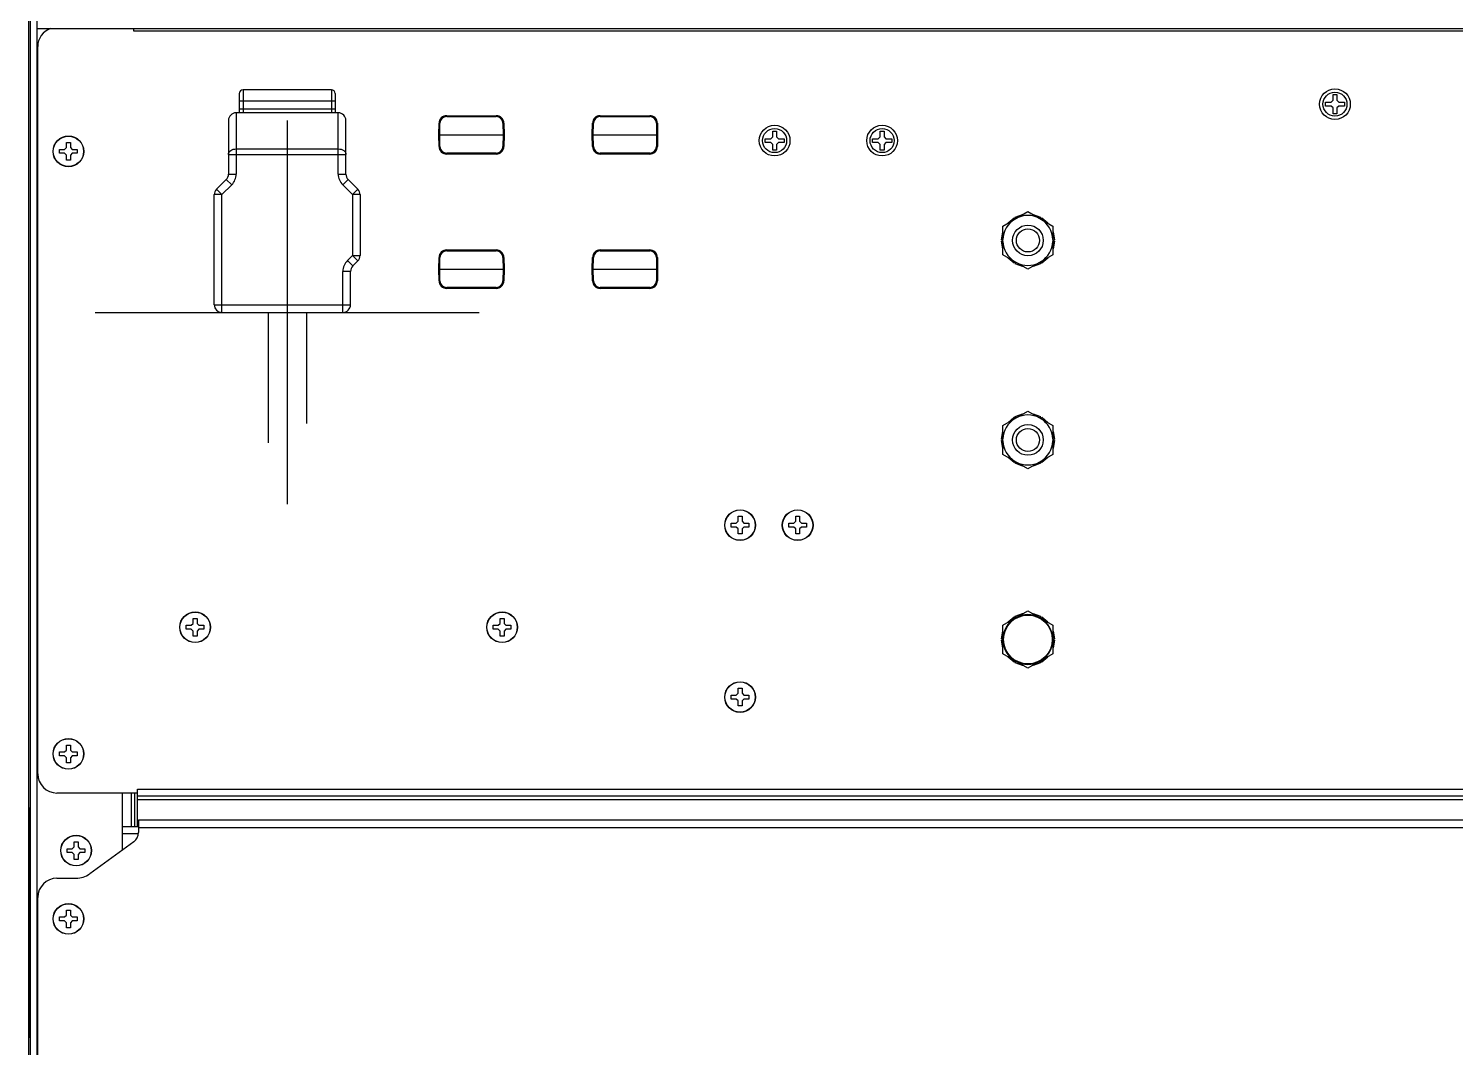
# Model space of a CAD drawing. Header units: millimetres. Extents: x -1686 to 4120, y -1850 to 2563.
# Drawn here: x 3221.1 to 3592.9, y 33.1 to 298.6 of the extents above; entities that cross this region are included whole.
import ezdxf

# ---------------------------------------------------------------- set-up
doc = ezdxf.new("R2010")
doc.units = ezdxf.units.MM
doc.header["$LTSCALE"] = 65.395
doc.layers.get('0').update_dxf_attribs({"linetype": 'CONTINUOUS'})
doc.layers.add('ASSI', color=7, linetype='CONTINUOUS')
doc.layers.add('GEOM', color=7, linetype='CONTINUOUS')

msp = doc.modelspace()

# ---------------------------------------------------------------- linework, layer by layer
at = {"linetype": 'Continuous'}
for p, q in [((3223.28, 672.93), (3223.28, -126.57)), ((3221.48, 663.67), (3221.48, -126.57)), ((3221.08, 660.64), (3221.08, -33.87)), ((3558.98, 278.43), (3558.98, 279.43)), ((3558.98, 279.43), (3560.48, 279.43)), ((3560.48, 279.43), (3560.98, 279.93)), ((3560.98, 279.93), (3560.98, 281.43)), ((3560.98, 281.43), (3561.98, 281.43)), ((3561.98, 281.43), (3561.98, 279.93)), ((3561.98, 279.93), (3562.48, 279.43)), ((3562.48, 279.43), (3563.98, 279.43)), ((3563.98, 279.43), (3563.98, 278.43)), ((3330.03, 275.93), (3330.03, 275.69)), ((3330.03, 275.93), (3342.93, 275.93)), ((3330.03, 275.69), (3342.93, 275.69)), ((3342.93, 275.93), (3342.93, 275.69)), ((3370.03, 275.93), (3370.03, 275.69)), ((3370.03, 275.93), (3382.93, 275.93)), ((3370.03, 275.69), (3382.93, 275.69)), ((3382.93, 275.93), (3382.93, 275.69)), ((3560.48, 278.43), (3558.98, 278.43)), ((3560.98, 277.93), (3560.48, 278.43)), ((3560.98, 276.43), (3560.98, 277.93)), ((3561.98, 276.43), (3560.98, 276.43)), ((3562.48, 278.43), (3561.98, 277.93)), ((3561.98, 277.93), (3561.98, 276.43)), ((3563.98, 278.43), (3562.48, 278.43)), ((3327.98, 270.93), (3328.03, 273.97)), ((3328.23, 270.93), (3328.28, 273.97)), ((3344.68, 273.97), (3344.73, 270.93)), ((3344.93, 273.97), (3344.98, 270.93)), ((3367.98, 270.93), (3368.03, 273.97)), ((3368.23, 270.93), (3368.28, 273.97)), ((3384.68, 273.97), (3384.73, 270.93)), ((3384.93, 273.97), (3384.98, 270.93)), ((3414.98, 270.43), (3414.98, 271.93)), ((3414.98, 271.93), (3415.98, 271.93)), ((3415.98, 271.93), (3415.98, 270.43)), ((3442.98, 270.43), (3442.98, 271.93)), ((3442.98, 271.93), (3443.98, 271.93)), ((3443.98, 271.93), (3443.98, 270.43)), ((3230.98, 267.63), (3230.98, 268.93)), ((3230.98, 268.93), (3231.98, 268.93)), ((3231.98, 268.93), (3231.98, 267.63)), ((3328.03, 267.9), (3327.98, 270.93)), ((3328.23, 270.93), (3327.98, 270.93)), ((3328.28, 267.9), (3328.23, 270.93)), ((3328.23, 270.93), (3344.73, 270.93)), ((3344.73, 270.93), (3344.68, 267.9)), ((3344.73, 270.93), (3344.98, 270.93)), ((3344.98, 270.93), (3344.93, 267.9)), ((3368.03, 267.9), (3367.98, 270.93)), ((3368.23, 270.93), (3367.98, 270.93)), ((3368.28, 267.9), (3368.23, 270.93)), ((3368.23, 270.93), (3384.73, 270.93)), ((3384.73, 270.93), (3384.68, 267.9)), ((3384.73, 270.93), (3384.98, 270.93)), ((3384.98, 270.93), (3384.93, 267.9)), ((3412.98, 268.93), (3412.98, 269.93)), ((3412.98, 269.93), (3414.48, 269.93)), ((3414.48, 268.93), (3412.98, 268.93)), ((3414.48, 269.93), (3414.98, 270.43)), ((3414.98, 268.43), (3414.48, 268.93)), ((3414.98, 266.93), (3414.98, 268.43)), ((3415.98, 270.43), (3416.48, 269.93)), ((3416.48, 268.93), (3415.98, 268.43)), ((3415.98, 268.43), (3415.98, 266.93)), ((3416.48, 269.93), (3417.98, 269.93)), ((3417.98, 268.93), (3416.48, 268.93)), ((3417.98, 269.93), (3417.98, 268.93)), ((3440.98, 268.93), (3440.98, 269.93)), ((3440.98, 269.93), (3442.48, 269.93)), ((3442.48, 268.93), (3440.98, 268.93)), ((3442.48, 269.93), (3442.98, 270.43)), ((3442.98, 268.43), (3442.48, 268.93)), ((3442.98, 266.93), (3442.98, 268.43)), ((3443.98, 270.43), (3444.48, 269.93)), ((3444.48, 268.93), (3443.98, 268.43)), ((3443.98, 268.43), (3443.98, 266.93)), ((3444.48, 269.93), (3445.98, 269.93)), ((3445.98, 268.93), (3444.48, 268.93)), ((3445.98, 269.93), (3445.98, 268.93)), ((3229.18, 266.13), (3229.18, 267.13)), ((3229.18, 267.13), (3230.48, 267.13)), ((3230.48, 266.13), (3229.18, 266.13)), ((3230.48, 267.13), (3230.98, 267.63)), ((3230.98, 265.63), (3230.48, 266.13)), ((3230.98, 264.33), (3230.98, 265.63)), ((3231.98, 264.33), (3230.98, 264.33)), ((3231.98, 267.63), (3232.48, 267.13)), ((3232.48, 266.13), (3231.98, 265.63)), ((3231.98, 265.63), (3231.98, 264.33)), ((3232.48, 267.13), (3233.78, 267.13)), ((3233.78, 266.13), (3232.48, 266.13)), ((3233.78, 267.13), (3233.78, 266.13)), ((3330.03, 265.93), (3330.03, 266.18)), ((3342.93, 266.18), (3330.03, 266.18)), ((3342.93, 265.93), (3330.03, 265.93)), ((3342.93, 265.93), (3342.93, 266.18)), ((3370.03, 265.93), (3370.03, 266.18)), ((3382.93, 266.18), (3370.03, 266.18)), ((3382.93, 265.93), (3370.03, 265.93)), ((3382.93, 265.93), (3382.93, 266.18)), ((3415.98, 266.93), (3414.98, 266.93)), ((3443.98, 266.93), (3442.98, 266.93)), ((3474.98, 247.18), (3481.48, 250.94)), ((3476.29, 248.02), (3477.86, 249.34)), ((3478.17, 249.52), (3480.1, 250.22)), ((3478.36, 249.14), (3478.36, 249.14)), ((3481.48, 250.94), (3487.98, 247.18)), ((3482.86, 250.22), (3484.79, 249.52)), ((3484.6, 249.14), (3484.6, 249.14)), ((3485.1, 249.34), (3486.67, 248.02)), ((3474.56, 243.61), (3474.91, 245.63)), ((3474.98, 239.68), (3474.98, 247.18)), ((3478.09, 248.99), (3478.08, 249.01)), ((3478.1, 248.98), (3478.09, 248.99)), ((3484.86, 248.98), (3484.87, 248.99)), ((3484.87, 248.99), (3484.88, 249.01)), ((3487.98, 247.18), (3487.98, 239.68)), ((3488.05, 245.63), (3488.4, 243.61)), ((3474.91, 241.23), (3474.56, 243.25)), ((3488.4, 243.25), (3488.05, 241.23)), ((3327.98, 235.93), (3328.03, 238.97)), ((3328.23, 235.93), (3328.28, 238.97)), ((3330.03, 240.93), (3330.03, 240.69)), ((3330.03, 240.93), (3342.93, 240.93)), ((3330.03, 240.69), (3342.93, 240.69)), ((3342.93, 240.93), (3342.93, 240.69)), ((3344.68, 238.97), (3344.73, 235.93)), ((3344.93, 238.97), (3344.98, 235.93)), ((3367.98, 235.93), (3368.03, 238.97)), ((3368.23, 235.93), (3368.28, 238.97)), ((3370.03, 240.93), (3370.03, 240.69)), ((3370.03, 240.93), (3382.93, 240.93)), ((3370.03, 240.69), (3382.93, 240.69)), ((3382.93, 240.93), (3382.93, 240.69)), ((3384.68, 238.97), (3384.73, 235.93)), ((3384.93, 238.97), (3384.98, 235.93)), ((3481.48, 235.93), (3474.98, 239.68)), ((3477.86, 237.52), (3476.29, 238.84)), ((3487.98, 239.68), (3481.48, 235.93)), ((3486.67, 238.84), (3485.1, 237.52)), ((3328.03, 232.9), (3327.98, 235.93)), ((3328.23, 235.93), (3327.98, 235.93)), ((3328.28, 232.9), (3328.23, 235.93)), ((3328.23, 235.93), (3344.73, 235.93)), ((3344.73, 235.93), (3344.68, 232.9)), ((3344.73, 235.93), (3344.98, 235.93)), ((3344.98, 235.93), (3344.93, 232.9)), ((3368.03, 232.9), (3367.98, 235.93)), ((3368.23, 235.93), (3367.98, 235.93)), ((3368.28, 232.9), (3368.23, 235.93)), ((3368.23, 235.93), (3384.73, 235.93)), ((3384.73, 235.93), (3384.68, 232.9)), ((3384.73, 235.93), (3384.98, 235.93)), ((3384.98, 235.93), (3384.93, 232.9)), ((3478.09, 237.87), (3478.08, 237.85)), ((3478.1, 237.88), (3478.09, 237.87)), ((3480.1, 236.64), (3478.17, 237.34)), ((3478.36, 237.73), (3478.36, 237.72)), ((3484.79, 237.34), (3482.86, 236.64)), ((3484.6, 237.73), (3484.6, 237.72)), ((3484.86, 237.88), (3484.87, 237.87)), ((3484.87, 237.87), (3484.88, 237.85)), ((3330.03, 230.93), (3330.03, 231.18)), ((3342.93, 231.18), (3330.03, 231.18)), ((3342.93, 230.93), (3330.03, 230.93)), ((3342.93, 230.93), (3342.93, 231.18)), ((3370.03, 230.93), (3370.03, 231.18)), ((3382.93, 231.18), (3370.03, 231.18)), ((3382.93, 230.93), (3370.03, 230.93)), ((3382.93, 230.93), (3382.93, 231.18)), ((3283.48, 224.68), (3283.48, 190.68)), ((3293.48, 224.68), (3293.48, 195.68)), ((3474.98, 195.18), (3481.48, 198.94)), ((3476.29, 196.02), (3477.86, 197.34)), ((3478.17, 197.52), (3480.1, 198.22)), ((3478.36, 197.14), (3478.36, 197.14)), ((3481.48, 198.94), (3487.98, 195.18)), ((3482.86, 198.22), (3484.79, 197.52)), ((3484.6, 197.14), (3484.6, 197.14)), ((3485.1, 197.34), (3486.67, 196.02)), ((3474.56, 191.61), (3474.91, 193.63)), ((3474.98, 187.68), (3474.98, 195.18)), ((3478.09, 196.99), (3478.08, 197.01)), ((3478.1, 196.98), (3478.09, 196.99)), ((3484.86, 196.98), (3484.87, 196.99)), ((3484.87, 196.99), (3484.88, 197.01)), ((3487.98, 195.18), (3487.98, 187.68)), ((3488.05, 193.63), (3488.4, 191.61)), ((3474.91, 189.23), (3474.56, 191.25)), ((3488.4, 191.25), (3488.05, 189.23)), ((3481.48, 183.93), (3474.98, 187.68)), ((3477.86, 185.52), (3476.29, 186.84)), ((3487.98, 187.68), (3481.48, 183.93)), ((3486.67, 186.84), (3485.1, 185.52)), ((3478.09, 185.87), (3478.08, 185.85)), ((3478.1, 185.88), (3478.09, 185.87)), ((3480.1, 184.64), (3478.17, 185.34)), ((3478.36, 185.73), (3478.36, 185.72)), ((3484.79, 185.34), (3482.86, 184.64)), ((3484.6, 185.73), (3484.6, 185.72)), ((3484.86, 185.88), (3484.87, 185.87)), ((3484.87, 185.87), (3484.88, 185.85)), ((3405.98, 170.23), (3405.98, 171.53)), ((3405.98, 171.53), (3406.98, 171.53)), ((3406.98, 171.53), (3406.98, 170.23)), ((3420.98, 170.23), (3420.98, 171.53)), ((3420.98, 171.53), (3421.98, 171.53)), ((3421.98, 171.53), (3421.98, 170.23)), ((3404.18, 168.73), (3404.18, 169.73)), ((3404.18, 169.73), (3405.48, 169.73)), ((3405.48, 168.73), (3404.18, 168.73)), ((3405.48, 169.73), (3405.98, 170.23)), ((3405.98, 168.23), (3405.48, 168.73)), ((3405.98, 166.93), (3405.98, 168.23)), ((3406.98, 170.23), (3407.48, 169.73)), ((3407.48, 168.73), (3406.98, 168.23)), ((3406.98, 168.23), (3406.98, 166.93)), ((3407.48, 169.73), (3408.78, 169.73)), ((3408.78, 168.73), (3407.48, 168.73)), ((3408.78, 169.73), (3408.78, 168.73)), ((3419.18, 168.73), (3419.18, 169.73)), ((3419.18, 169.73), (3420.48, 169.73)), ((3420.48, 168.73), (3419.18, 168.73)), ((3420.48, 169.73), (3420.98, 170.23)), ((3420.98, 168.23), (3420.48, 168.73)), ((3420.98, 166.93), (3420.98, 168.23)), ((3421.98, 170.23), (3422.48, 169.73)), ((3422.48, 168.73), (3421.98, 168.23)), ((3421.98, 168.23), (3421.98, 166.93)), ((3422.48, 169.73), (3423.78, 169.73)), ((3423.78, 168.73), (3422.48, 168.73)), ((3423.78, 169.73), (3423.78, 168.73)), ((3406.98, 166.93), (3405.98, 166.93)), ((3421.98, 166.93), (3420.98, 166.93)), ((3474.98, 143.18), (3481.48, 146.94)), ((3476.29, 144.02), (3477.86, 145.34)), ((3478.09, 144.99), (3478.08, 145.01)), ((3478.17, 145.52), (3480.1, 146.22)), ((3478.36, 145.14), (3478.36, 145.14)), ((3481.48, 146.94), (3487.98, 143.18)), ((3482.86, 146.22), (3484.79, 145.52)), ((3484.6, 145.14), (3484.6, 145.14)), ((3484.87, 144.99), (3484.88, 145.01)), ((3485.1, 145.34), (3486.67, 144.02)), ((3262.18, 142.13), (3262.18, 143.13)), ((3262.18, 143.13), (3263.48, 143.13)), ((3263.48, 142.13), (3262.18, 142.13)), ((3263.48, 143.13), (3263.98, 143.63)), ((3263.98, 141.63), (3263.48, 142.13)), ((3263.98, 143.63), (3263.98, 144.93)), ((3263.98, 144.93), (3264.98, 144.93)), ((3263.98, 140.33), (3263.98, 141.63)), ((3264.98, 144.93), (3264.98, 143.63)), ((3264.98, 143.63), (3265.48, 143.13)), ((3265.48, 142.13), (3264.98, 141.63)), ((3264.98, 141.63), (3264.98, 140.33)), ((3265.48, 143.13), (3266.78, 143.13)), ((3266.78, 142.13), (3265.48, 142.13)), ((3266.78, 143.13), (3266.78, 142.13)), ((3342.18, 142.13), (3342.18, 143.13)), ((3342.18, 143.13), (3343.48, 143.13)), ((3343.48, 142.13), (3342.18, 142.13)), ((3343.48, 143.13), (3343.98, 143.63)), ((3343.98, 141.63), (3343.48, 142.13)), ((3343.98, 143.63), (3343.98, 144.93)), ((3343.98, 144.93), (3344.98, 144.93)), ((3343.98, 140.33), (3343.98, 141.63)), ((3344.98, 144.93), (3344.98, 143.63)), ((3344.98, 143.63), (3345.48, 143.13)), ((3345.48, 142.13), (3344.98, 141.63)), ((3344.98, 141.63), (3344.98, 140.33)), ((3345.48, 143.13), (3346.78, 143.13)), ((3346.78, 142.13), (3345.48, 142.13)), ((3346.78, 143.13), (3346.78, 142.13)), ((3474.56, 139.61), (3474.91, 141.63)), ((3474.98, 135.68), (3474.98, 143.18)), ((3478.1, 144.98), (3478.09, 144.99)), ((3484.86, 144.98), (3484.87, 144.99)), ((3487.98, 143.18), (3487.98, 135.68)), ((3488.05, 141.63), (3488.4, 139.61)), ((3264.98, 140.33), (3263.98, 140.33)), ((3344.98, 140.33), (3343.98, 140.33)), ((3474.91, 137.23), (3474.56, 139.25)), ((3488.4, 139.25), (3488.05, 137.23)), ((3481.48, 131.93), (3474.98, 135.68)), ((3477.86, 133.52), (3476.29, 134.84)), ((3478.09, 133.87), (3478.08, 133.85)), ((3478.1, 133.88), (3478.09, 133.87)), ((3487.98, 135.68), (3481.48, 131.93)), ((3484.86, 133.88), (3484.87, 133.87)), ((3484.87, 133.87), (3484.88, 133.85)), ((3486.67, 134.84), (3485.1, 133.52)), ((3480.1, 132.64), (3478.17, 133.34)), ((3478.36, 133.73), (3478.36, 133.72)), ((3484.79, 133.34), (3482.86, 132.64)), ((3484.6, 133.73), (3484.6, 133.72)), ((3405.98, 125.43), (3405.98, 126.73)), ((3405.98, 126.73), (3406.98, 126.73)), ((3406.98, 126.73), (3406.98, 125.43)), ((3404.18, 123.93), (3404.18, 124.93)), ((3404.18, 124.93), (3405.48, 124.93)), ((3405.48, 123.93), (3404.18, 123.93)), ((3405.48, 124.93), (3405.98, 125.43)), ((3405.98, 123.43), (3405.48, 123.93)), ((3405.98, 122.13), (3405.98, 123.43)), ((3406.98, 125.43), (3407.48, 124.93)), ((3407.48, 123.93), (3406.98, 123.43)), ((3406.98, 123.43), (3406.98, 122.13)), ((3407.48, 124.93), (3408.78, 124.93)), ((3408.78, 123.93), (3407.48, 123.93)), ((3408.78, 124.93), (3408.78, 123.93)), ((3406.98, 122.13), (3405.98, 122.13)), ((3230.98, 110.63), (3230.98, 111.93)), ((3230.98, 111.93), (3231.98, 111.93)), ((3231.98, 111.93), (3231.98, 110.63)), ((3229.18, 109.13), (3229.18, 110.13)), ((3229.18, 110.13), (3230.48, 110.13)), ((3230.48, 109.13), (3229.18, 109.13)), ((3230.48, 110.13), (3230.98, 110.63)), ((3230.98, 108.63), (3230.48, 109.13)), ((3230.98, 107.33), (3230.98, 108.63)), ((3231.98, 110.63), (3232.48, 110.13)), ((3232.48, 109.13), (3231.98, 108.63)), ((3231.98, 108.63), (3231.98, 107.33)), ((3232.48, 110.13), (3233.78, 110.13)), ((3233.78, 109.13), (3232.48, 109.13)), ((3233.78, 110.13), (3233.78, 109.13)), ((3231.98, 107.33), (3230.98, 107.33)), ((3245.48, 99.43), (3245.48, 84.53)), ((3232.98, 85.43), (3232.98, 86.73)), ((3232.98, 86.73), (3233.98, 86.73)), ((3233.98, 86.73), (3233.98, 85.43)), ((3231.18, 83.93), (3231.18, 84.93)), ((3231.18, 84.93), (3232.48, 84.93)), ((3232.48, 83.93), (3231.18, 83.93)), ((3232.48, 84.93), (3232.98, 85.43)), ((3232.98, 83.43), (3232.48, 83.93)), ((3232.98, 82.13), (3232.98, 83.43)), ((3233.98, 82.13), (3232.98, 82.13)), ((3233.98, 85.43), (3234.48, 84.93)), ((3234.48, 83.93), (3233.98, 83.43)), ((3233.98, 83.43), (3233.98, 82.13)), ((3234.48, 84.93), (3235.78, 84.93)), ((3235.78, 83.93), (3234.48, 83.93)), ((3235.78, 84.93), (3235.78, 83.93)), ((3229.18, 66.13), (3229.18, 67.13)), ((3229.18, 67.13), (3230.48, 67.13)), ((3230.48, 67.13), (3230.98, 67.63)), ((3230.98, 67.63), (3230.98, 68.93)), ((3230.98, 68.93), (3231.98, 68.93)), ((3231.98, 68.93), (3231.98, 67.63)), ((3231.98, 67.63), (3232.48, 67.13)), ((3232.48, 67.13), (3233.78, 67.13)), ((3233.78, 67.13), (3233.78, 66.13)), ((3230.48, 66.13), (3229.18, 66.13)), ((3230.98, 65.63), (3230.48, 66.13)), ((3230.98, 64.33), (3230.98, 65.63)), ((3231.98, 64.33), (3230.98, 64.33)), ((3232.48, 66.13), (3231.98, 65.63)), ((3231.98, 65.63), (3231.98, 64.33)), ((3233.78, 66.13), (3232.48, 66.13))]:
    msp.add_line(p, q, dxfattribs=at)
at = {"color": 1}
for p, q in [((3288.48, 274.68), (3288.48, 174.68)), ((3238.48, 224.68), (3338.48, 224.68))]:
    msp.add_line(p, q, dxfattribs=at)
at = {"linetype": 'Continuous'}
for centre, radius in [((3481.48, 243.43), 4), ((3481.48, 243.43), 3), ((3481.48, 191.43), 4), ((3481.48, 191.43), 3)]:
    msp.add_circle(centre, radius, dxfattribs=at)
for centre, radius, start, end in [((3330.03, 273.93), 2, 90, 179), ((3330.03, 273.94), 1.75, 90, 179), ((3342.93, 273.93), 2, 1, 90), ((3342.93, 273.94), 1.75, 1, 90), ((3370.03, 273.93), 2, 90, 179), ((3370.03, 273.94), 1.75, 90, 179), ((3382.93, 273.93), 2, 1, 90), ((3382.93, 273.94), 1.75, 1, 90), ((3330.03, 267.93), 2, 181, 270), ((3330.03, 267.93), 1.75, 181, 270), ((3342.93, 267.93), 2, 270, 359), ((3342.93, 267.93), 1.75, 270, 359), ((3370.03, 267.93), 2, 181, 270), ((3370.03, 267.93), 1.75, 181, 270), ((3382.93, 267.93), 2, 270, 359), ((3382.93, 267.93), 1.75, 270, 359), ((3481.48, 243.43), 6.51, 62.3676, 117.6324), ((3492.05, 252.97), 12.26, 192.9691, 193.3029), ((3471.98, 252.72), 11.17, 346.713, 347.0794), ((3479.4, 251.12), 3.75, 343.5596, 345.0924), ((3478.5, 257.35), 12.26, 252.9691, 253.3029), ((3481.48, 243.43), 6.51, 122.3676, 177.6324), ((3468.69, 239.84), 11.17, 46.713, 47.0794), ((3473.78, 245.47), 3.75, 43.5596, 45.0924), ((3481.48, 243.43), 6.51, 2.3676, 57.6324), ((3495.02, 239.05), 12.26, 132.9691, 133.3029), ((3484.77, 256.3), 11.17, 286.713, 287.0794), ((3487.1, 249.08), 3.75, 283.5596, 285.0924), ((3481.48, 243.43), 6.51, 182.3676, 237.6324), ((3481.48, 243.43), 6.51, 302.3676, 357.6324), ((3330.03, 238.93), 2, 90, 179), ((3330.03, 238.94), 1.75, 90, 179), ((3342.93, 238.93), 2, 1, 90), ((3342.93, 238.94), 1.75, 1, 90), ((3370.03, 238.93), 2, 90, 179), ((3370.03, 238.94), 1.75, 90, 179), ((3382.93, 238.93), 2, 1, 90), ((3382.93, 238.94), 1.75, 1, 90), ((3475.86, 237.78), 3.75, 103.5596, 105.0924), ((3478.19, 230.56), 11.17, 106.713, 107.0794), ((3467.94, 247.81), 12.26, 312.9691, 313.3029), ((3489.19, 241.39), 3.75, 223.5596, 225.0924), ((3494.27, 247.02), 11.17, 226.713, 227.0794), ((3484.46, 229.51), 12.26, 72.9691, 73.3029), ((3481.48, 243.43), 6.51, 242.3676, 297.6324), ((3483.56, 235.74), 3.75, 163.5596, 165.0924), ((3490.99, 234.15), 11.17, 166.713, 167.0794), ((3470.92, 233.89), 12.26, 12.9691, 13.3029), ((3330.03, 232.93), 2, 181, 270), ((3330.03, 232.93), 1.75, 181, 270), ((3342.93, 232.93), 2, 270, 359), ((3342.93, 232.93), 1.75, 270, 359), ((3370.03, 232.93), 2, 181, 270), ((3370.03, 232.93), 1.75, 181, 270), ((3382.93, 232.93), 2, 270, 359), ((3382.93, 232.93), 1.75, 270, 359), ((3481.48, 191.43), 6.51, 62.3676, 117.6324), ((3492.05, 200.97), 12.26, 192.9691, 193.3029), ((3471.98, 200.72), 11.17, 346.713, 347.0794), ((3479.4, 199.12), 3.75, 343.5596, 345.0924), ((3478.5, 205.35), 12.26, 252.9691, 253.3029), ((3481.48, 191.43), 6.51, 122.3676, 177.6324), ((3468.69, 187.84), 11.17, 46.713, 47.0794), ((3473.78, 193.47), 3.75, 43.5596, 45.0924), ((3481.48, 191.43), 6.51, 2.3676, 57.6324), ((3495.02, 187.05), 12.26, 132.9691, 133.3029), ((3484.77, 204.3), 11.17, 286.713, 287.0794), ((3487.1, 197.08), 3.75, 283.5596, 285.0924), ((3481.48, 191.43), 6.51, 182.3676, 237.6324), ((3481.48, 191.43), 6.51, 302.3676, 357.6324), ((3475.86, 185.78), 3.75, 103.5596, 105.0924), ((3478.19, 178.56), 11.17, 106.713, 107.0794), ((3467.94, 195.81), 12.26, 312.9691, 313.3029), ((3489.19, 189.39), 3.75, 223.5596, 225.0924), ((3494.27, 195.02), 11.17, 226.713, 227.0794), ((3484.46, 177.51), 12.26, 72.9691, 73.3029), ((3481.48, 191.43), 6.51, 242.3676, 297.6324), ((3483.56, 183.74), 3.75, 163.5596, 165.0924), ((3490.99, 182.15), 11.17, 166.713, 167.0794), ((3470.92, 181.89), 12.26, 12.9691, 13.3029), ((3481.48, 139.43), 6.51, 62.3676, 117.6324), ((3492.05, 148.97), 12.26, 192.9691, 193.3029), ((3471.98, 148.72), 11.17, 346.713, 347.0794), ((3479.4, 147.12), 3.75, 343.5596, 345.0924), ((3478.5, 153.35), 12.26, 252.9691, 253.3029), ((3481.48, 139.43), 6.51, 122.3676, 177.6324), ((3468.69, 135.84), 11.17, 46.713, 47.0794), ((3473.78, 141.47), 3.75, 43.5596, 45.0924), ((3481.48, 139.43), 6.51, 2.3676, 57.6324), ((3495.02, 135.05), 12.26, 132.9691, 133.3029), ((3484.77, 152.3), 11.17, 286.713, 287.0794), ((3487.1, 145.08), 3.75, 283.5596, 285.0924), ((3481.48, 139.43), 6.51, 182.3676, 237.6324), ((3481.48, 139.43), 6.51, 302.3676, 357.6324), ((3475.86, 133.78), 3.75, 103.5596, 105.0924), ((3478.19, 126.56), 11.17, 106.713, 107.0794), ((3467.94, 143.81), 12.26, 312.9691, 313.3029), ((3489.19, 137.39), 3.75, 223.5596, 225.0924), ((3494.27, 143.02), 11.17, 226.713, 227.0794), ((3484.46, 125.51), 12.26, 72.9691, 73.3029), ((3481.48, 139.43), 6.51, 242.3676, 297.6324), ((3483.56, 131.74), 3.75, 163.5596, 165.0924), ((3490.99, 130.15), 11.17, 166.713, 167.0794), ((3470.92, 129.89), 12.26, 12.9691, 13.3029)]:
    msp.add_arc(centre, radius, start, end, dxfattribs=at)
for points, knots in [([(3328.03, 273.97), (3328.03, 273.97), (3328.04, 273.97), (3328.04, 273.97), (3328.05, 273.97), (3328.06, 273.97), (3328.08, 273.97), (3328.11, 273.97), (3328.15, 273.97), (3328.21, 273.97), (3328.25, 273.97), (3328.28, 273.97)], [0, 0, 0, 0, 0.005124, 0.019617, 0.043482, 0.076569, 0.168959, 0.293301, 0.444714, 0.617473, 1, 1, 1, 1]), ([(3344.93, 273.97), (3344.93, 273.97), (3344.93, 273.97), (3344.92, 273.97), (3344.92, 273.97), (3344.9, 273.97), (3344.88, 273.97), (3344.85, 273.97), (3344.81, 273.97), (3344.76, 273.97), (3344.71, 273.97), (3344.68, 273.97)], [0, 0, 0, 0, 0.005124, 0.019617, 0.043482, 0.076569, 0.168959, 0.293301, 0.444714, 0.617473, 1, 1, 1, 1]), ([(3368.03, 273.97), (3368.03, 273.97), (3368.04, 273.97), (3368.04, 273.97), (3368.05, 273.97), (3368.06, 273.97), (3368.08, 273.97), (3368.11, 273.97), (3368.15, 273.97), (3368.21, 273.97), (3368.25, 273.97), (3368.28, 273.97)], [0, 0, 0, 0, 0.005124, 0.019617, 0.043482, 0.076569, 0.168959, 0.293301, 0.444714, 0.617473, 1, 1, 1, 1]), ([(3384.93, 273.97), (3384.93, 273.97), (3384.93, 273.97), (3384.92, 273.97), (3384.92, 273.97), (3384.9, 273.97), (3384.88, 273.97), (3384.85, 273.97), (3384.81, 273.97), (3384.76, 273.97), (3384.71, 273.97), (3384.68, 273.97)], [0, 0, 0, 0, 0.005124, 0.019617, 0.043482, 0.076569, 0.168959, 0.293301, 0.444714, 0.617473, 1, 1, 1, 1]), ([(3328.03, 267.9), (3328.03, 267.9), (3328.04, 267.9), (3328.04, 267.89), (3328.05, 267.89), (3328.06, 267.89), (3328.08, 267.89), (3328.11, 267.89), (3328.15, 267.89), (3328.21, 267.89), (3328.25, 267.9), (3328.28, 267.9)], [0, 0, 0, 0, 0.005124, 0.019617, 0.043482, 0.076569, 0.168959, 0.293301, 0.444714, 0.617473, 1, 1, 1, 1]), ([(3344.93, 267.9), (3344.93, 267.9), (3344.93, 267.9), (3344.92, 267.89), (3344.92, 267.89), (3344.9, 267.89), (3344.88, 267.89), (3344.85, 267.89), (3344.81, 267.89), (3344.76, 267.89), (3344.71, 267.9), (3344.68, 267.9)], [0, 0, 0, 0, 0.005124, 0.019617, 0.043482, 0.076569, 0.168959, 0.293301, 0.444714, 0.617473, 1, 1, 1, 1]), ([(3368.03, 267.9), (3368.03, 267.9), (3368.04, 267.9), (3368.04, 267.89), (3368.05, 267.89), (3368.06, 267.89), (3368.08, 267.89), (3368.11, 267.89), (3368.15, 267.89), (3368.21, 267.89), (3368.25, 267.9), (3368.28, 267.9)], [0, 0, 0, 0, 0.005124, 0.019617, 0.043482, 0.076569, 0.168959, 0.293301, 0.444714, 0.617473, 1, 1, 1, 1]), ([(3384.93, 267.9), (3384.93, 267.9), (3384.93, 267.9), (3384.92, 267.89), (3384.92, 267.89), (3384.9, 267.89), (3384.88, 267.89), (3384.85, 267.89), (3384.81, 267.89), (3384.76, 267.89), (3384.71, 267.9), (3384.68, 267.9)], [0, 0, 0, 0, 0.005124, 0.019617, 0.043482, 0.076569, 0.168959, 0.293301, 0.444714, 0.617473, 1, 1, 1, 1]), ([(3478.08, 249.01), (3478.06, 249.04), (3477.99, 249.15), (3477.92, 249.26), (3477.86, 249.34)], [0, 0, 0, 0, 0.258777, 1, 1, 1, 1]), ([(3478.36, 249.14), (3478.34, 249.17), (3478.28, 249.3), (3478.22, 249.43), (3478.17, 249.52)], [0, 0, 0, 0, 0.259955, 1, 1, 1, 1]), ([(3478.49, 249.2), (3478.48, 249.23), (3478.43, 249.36), (3478.38, 249.48), (3478.34, 249.58)], [0, 0, 0, 0, 0.242743, 1, 1, 1, 1]), ([(3484.6, 249.14), (3484.62, 249.17), (3484.68, 249.3), (3484.74, 249.43), (3484.79, 249.52)], [0, 0, 0, 0, 0.259439, 1, 1, 1, 1]), ([(3484.88, 249.01), (3484.9, 249.04), (3484.97, 249.15), (3485.05, 249.26), (3485.1, 249.34)], [0, 0, 0, 0, 0.259383, 1, 1, 1, 1]), ([(3484.98, 248.91), (3485, 248.93), (3485.09, 249.04), (3485.17, 249.14), (3485.23, 249.23)], [0, 0, 0, 0, 0.242743, 1, 1, 1, 1]), ([(3474.98, 243.58), (3474.94, 243.59), (3474.8, 243.6), (3474.66, 243.61), (3474.56, 243.61)], [0, 0, 0, 0, 0.260089, 1, 1, 1, 1]), ([(3474.98, 243.28), (3474.94, 243.28), (3474.8, 243.27), (3474.66, 243.26), (3474.56, 243.25)], [0, 0, 0, 0, 0.259593, 1, 1, 1, 1]), ([(3474.99, 243.73), (3474.95, 243.73), (3474.82, 243.75), (3474.69, 243.77), (3474.59, 243.78)], [0, 0, 0, 0, 0.242743, 1, 1, 1, 1]), ([(3487.98, 243.58), (3488.02, 243.59), (3488.16, 243.6), (3488.3, 243.61), (3488.4, 243.61)], [0, 0, 0, 0, 0.259593, 1, 1, 1, 1]), ([(3487.98, 243.28), (3488.02, 243.28), (3488.16, 243.27), (3488.3, 243.26), (3488.4, 243.25)], [0, 0, 0, 0, 0.260088, 1, 1, 1, 1]), ([(3487.98, 243.14), (3488.01, 243.13), (3488.14, 243.11), (3488.27, 243.09), (3488.37, 243.08)], [0, 0, 0, 0, 0.242743, 1, 1, 1, 1]), ([(3328.03, 238.97), (3328.03, 238.97), (3328.04, 238.97), (3328.04, 238.97), (3328.05, 238.97), (3328.06, 238.97), (3328.08, 238.97), (3328.11, 238.97), (3328.15, 238.97), (3328.21, 238.97), (3328.25, 238.97), (3328.28, 238.97)], [0, 0, 0, 0, 0.005124, 0.019617, 0.043482, 0.076569, 0.168959, 0.293301, 0.444714, 0.617473, 1, 1, 1, 1]), ([(3344.93, 238.97), (3344.93, 238.97), (3344.93, 238.97), (3344.92, 238.97), (3344.92, 238.97), (3344.9, 238.97), (3344.88, 238.97), (3344.85, 238.97), (3344.81, 238.97), (3344.76, 238.97), (3344.71, 238.97), (3344.68, 238.97)], [0, 0, 0, 0, 0.005124, 0.019617, 0.043482, 0.076569, 0.168959, 0.293301, 0.444714, 0.617473, 1, 1, 1, 1]), ([(3368.03, 238.97), (3368.03, 238.97), (3368.04, 238.97), (3368.04, 238.97), (3368.05, 238.97), (3368.06, 238.97), (3368.08, 238.97), (3368.11, 238.97), (3368.15, 238.97), (3368.21, 238.97), (3368.25, 238.97), (3368.28, 238.97)], [0, 0, 0, 0, 0.005124, 0.019617, 0.043482, 0.076569, 0.168959, 0.293301, 0.444714, 0.617473, 1, 1, 1, 1]), ([(3384.93, 238.97), (3384.93, 238.97), (3384.93, 238.97), (3384.92, 238.97), (3384.92, 238.97), (3384.9, 238.97), (3384.88, 238.97), (3384.85, 238.97), (3384.81, 238.97), (3384.76, 238.97), (3384.71, 238.97), (3384.68, 238.97)], [0, 0, 0, 0, 0.005124, 0.019617, 0.043482, 0.076569, 0.168959, 0.293301, 0.444714, 0.617473, 1, 1, 1, 1]), ([(3477.98, 237.95), (3477.96, 237.93), (3477.87, 237.82), (3477.79, 237.72), (3477.73, 237.63)], [0, 0, 0, 0, 0.242743, 1, 1, 1, 1]), ([(3478.08, 237.85), (3478.06, 237.82), (3477.99, 237.71), (3477.92, 237.61), (3477.86, 237.52)], [0, 0, 0, 0, 0.259378, 1, 1, 1, 1]), ([(3478.36, 237.72), (3478.34, 237.69), (3478.28, 237.56), (3478.22, 237.44), (3478.17, 237.34)], [0, 0, 0, 0, 0.259439, 1, 1, 1, 1]), ([(3484.47, 237.66), (3484.48, 237.63), (3484.53, 237.5), (3484.58, 237.38), (3484.63, 237.29)], [0, 0, 0, 0, 0.242743, 1, 1, 1, 1]), ([(3484.6, 237.72), (3484.62, 237.69), (3484.68, 237.56), (3484.74, 237.44), (3484.79, 237.34)], [0, 0, 0, 0, 0.259955, 1, 1, 1, 1]), ([(3484.88, 237.85), (3484.9, 237.82), (3484.97, 237.71), (3485.05, 237.61), (3485.1, 237.52)], [0, 0, 0, 0, 0.258782, 1, 1, 1, 1]), ([(3328.03, 232.9), (3328.03, 232.9), (3328.04, 232.9), (3328.04, 232.89), (3328.05, 232.89), (3328.06, 232.89), (3328.08, 232.89), (3328.11, 232.89), (3328.15, 232.89), (3328.21, 232.89), (3328.25, 232.9), (3328.28, 232.9)], [0, 0, 0, 0, 0.005124, 0.019617, 0.043482, 0.076569, 0.168959, 0.293301, 0.444714, 0.617473, 1, 1, 1, 1]), ([(3344.93, 232.9), (3344.93, 232.9), (3344.93, 232.9), (3344.92, 232.89), (3344.92, 232.89), (3344.9, 232.89), (3344.88, 232.89), (3344.85, 232.89), (3344.81, 232.89), (3344.76, 232.89), (3344.71, 232.9), (3344.68, 232.9)], [0, 0, 0, 0, 0.005124, 0.019617, 0.043482, 0.076569, 0.168959, 0.293301, 0.444714, 0.617473, 1, 1, 1, 1]), ([(3368.03, 232.9), (3368.03, 232.9), (3368.04, 232.9), (3368.04, 232.89), (3368.05, 232.89), (3368.06, 232.89), (3368.08, 232.89), (3368.11, 232.89), (3368.15, 232.89), (3368.21, 232.89), (3368.25, 232.9), (3368.28, 232.9)], [0, 0, 0, 0, 0.005124, 0.019617, 0.043482, 0.076569, 0.168959, 0.293301, 0.444714, 0.617473, 1, 1, 1, 1]), ([(3384.93, 232.9), (3384.93, 232.9), (3384.93, 232.9), (3384.92, 232.89), (3384.92, 232.89), (3384.9, 232.89), (3384.88, 232.89), (3384.85, 232.89), (3384.81, 232.89), (3384.76, 232.89), (3384.71, 232.9), (3384.68, 232.9)], [0, 0, 0, 0, 0.005124, 0.019617, 0.043482, 0.076569, 0.168959, 0.293301, 0.444714, 0.617473, 1, 1, 1, 1]), ([(3478.08, 197.01), (3478.06, 197.04), (3477.99, 197.15), (3477.92, 197.26), (3477.86, 197.34)], [0, 0, 0, 0, 0.258777, 1, 1, 1, 1]), ([(3478.36, 197.14), (3478.34, 197.17), (3478.28, 197.3), (3478.22, 197.43), (3478.17, 197.52)], [0, 0, 0, 0, 0.259955, 1, 1, 1, 1]), ([(3478.49, 197.2), (3478.48, 197.23), (3478.43, 197.36), (3478.38, 197.48), (3478.34, 197.58)], [0, 0, 0, 0, 0.242743, 1, 1, 1, 1]), ([(3484.6, 197.14), (3484.62, 197.17), (3484.68, 197.3), (3484.74, 197.43), (3484.79, 197.52)], [0, 0, 0, 0, 0.259439, 1, 1, 1, 1]), ([(3484.88, 197.01), (3484.9, 197.04), (3484.97, 197.15), (3485.05, 197.26), (3485.1, 197.34)], [0, 0, 0, 0, 0.259383, 1, 1, 1, 1]), ([(3484.98, 196.91), (3485, 196.93), (3485.09, 197.04), (3485.17, 197.14), (3485.23, 197.23)], [0, 0, 0, 0, 0.242743, 1, 1, 1, 1]), ([(3474.98, 191.58), (3474.94, 191.59), (3474.8, 191.6), (3474.66, 191.61), (3474.56, 191.61)], [0, 0, 0, 0, 0.260089, 1, 1, 1, 1]), ([(3474.98, 191.28), (3474.94, 191.28), (3474.8, 191.27), (3474.66, 191.26), (3474.56, 191.25)], [0, 0, 0, 0, 0.259593, 1, 1, 1, 1]), ([(3474.99, 191.73), (3474.95, 191.73), (3474.82, 191.75), (3474.69, 191.77), (3474.59, 191.78)], [0, 0, 0, 0, 0.242743, 1, 1, 1, 1]), ([(3487.98, 191.58), (3488.02, 191.59), (3488.16, 191.6), (3488.3, 191.61), (3488.4, 191.61)], [0, 0, 0, 0, 0.259593, 1, 1, 1, 1]), ([(3487.98, 191.28), (3488.02, 191.28), (3488.16, 191.27), (3488.3, 191.26), (3488.4, 191.25)], [0, 0, 0, 0, 0.260088, 1, 1, 1, 1]), ([(3487.98, 191.14), (3488.01, 191.13), (3488.14, 191.11), (3488.27, 191.09), (3488.37, 191.08)], [0, 0, 0, 0, 0.242743, 1, 1, 1, 1]), ([(3477.98, 185.95), (3477.96, 185.93), (3477.87, 185.82), (3477.79, 185.72), (3477.73, 185.63)], [0, 0, 0, 0, 0.242743, 1, 1, 1, 1]), ([(3478.08, 185.85), (3478.06, 185.82), (3477.99, 185.71), (3477.92, 185.61), (3477.86, 185.52)], [0, 0, 0, 0, 0.259378, 1, 1, 1, 1]), ([(3478.36, 185.72), (3478.34, 185.69), (3478.28, 185.56), (3478.22, 185.44), (3478.17, 185.34)], [0, 0, 0, 0, 0.259439, 1, 1, 1, 1]), ([(3484.47, 185.66), (3484.48, 185.63), (3484.53, 185.5), (3484.58, 185.38), (3484.63, 185.29)], [0, 0, 0, 0, 0.242743, 1, 1, 1, 1]), ([(3484.6, 185.72), (3484.62, 185.69), (3484.68, 185.56), (3484.74, 185.44), (3484.79, 185.34)], [0, 0, 0, 0, 0.259955, 1, 1, 1, 1]), ([(3484.88, 185.85), (3484.9, 185.82), (3484.97, 185.71), (3485.05, 185.61), (3485.1, 185.52)], [0, 0, 0, 0, 0.258782, 1, 1, 1, 1]), ([(3478.08, 145.01), (3478.06, 145.04), (3477.99, 145.15), (3477.92, 145.26), (3477.86, 145.34)], [0, 0, 0, 0, 0.258777, 1, 1, 1, 1]), ([(3478.36, 145.14), (3478.34, 145.17), (3478.28, 145.3), (3478.22, 145.43), (3478.17, 145.52)], [0, 0, 0, 0, 0.259955, 1, 1, 1, 1]), ([(3478.49, 145.2), (3478.48, 145.23), (3478.43, 145.36), (3478.38, 145.48), (3478.34, 145.58)], [0, 0, 0, 0, 0.242743, 1, 1, 1, 1]), ([(3484.6, 145.14), (3484.62, 145.17), (3484.68, 145.3), (3484.74, 145.43), (3484.79, 145.52)], [0, 0, 0, 0, 0.259439, 1, 1, 1, 1]), ([(3484.88, 145.01), (3484.9, 145.04), (3484.97, 145.15), (3485.05, 145.26), (3485.1, 145.34)], [0, 0, 0, 0, 0.259383, 1, 1, 1, 1]), ([(3484.98, 144.91), (3485, 144.93), (3485.09, 145.04), (3485.17, 145.14), (3485.23, 145.23)], [0, 0, 0, 0, 0.242743, 1, 1, 1, 1]), ([(3474.98, 139.58), (3474.94, 139.59), (3474.8, 139.6), (3474.66, 139.61), (3474.56, 139.61)], [0, 0, 0, 0, 0.260089, 1, 1, 1, 1]), ([(3474.98, 139.28), (3474.94, 139.28), (3474.8, 139.27), (3474.66, 139.26), (3474.56, 139.25)], [0, 0, 0, 0, 0.259593, 1, 1, 1, 1]), ([(3474.99, 139.73), (3474.95, 139.73), (3474.82, 139.75), (3474.69, 139.77), (3474.59, 139.78)], [0, 0, 0, 0, 0.242743, 1, 1, 1, 1]), ([(3487.98, 139.58), (3488.02, 139.59), (3488.16, 139.6), (3488.3, 139.61), (3488.4, 139.61)], [0, 0, 0, 0, 0.259593, 1, 1, 1, 1]), ([(3487.98, 139.28), (3488.02, 139.28), (3488.16, 139.27), (3488.3, 139.26), (3488.4, 139.25)], [0, 0, 0, 0, 0.260088, 1, 1, 1, 1]), ([(3487.98, 139.14), (3488.01, 139.13), (3488.14, 139.11), (3488.27, 139.09), (3488.37, 139.08)], [0, 0, 0, 0, 0.242743, 1, 1, 1, 1]), ([(3477.98, 133.95), (3477.96, 133.93), (3477.87, 133.82), (3477.79, 133.72), (3477.73, 133.63)], [0, 0, 0, 0, 0.242743, 1, 1, 1, 1]), ([(3478.08, 133.85), (3478.06, 133.82), (3477.99, 133.71), (3477.92, 133.61), (3477.86, 133.52)], [0, 0, 0, 0, 0.259378, 1, 1, 1, 1]), ([(3484.88, 133.85), (3484.9, 133.82), (3484.97, 133.71), (3485.05, 133.61), (3485.1, 133.52)], [0, 0, 0, 0, 0.258782, 1, 1, 1, 1]), ([(3478.36, 133.72), (3478.34, 133.69), (3478.28, 133.56), (3478.22, 133.44), (3478.17, 133.34)], [0, 0, 0, 0, 0.259439, 1, 1, 1, 1]), ([(3484.47, 133.66), (3484.48, 133.63), (3484.53, 133.5), (3484.58, 133.38), (3484.63, 133.29)], [0, 0, 0, 0, 0.242743, 1, 1, 1, 1]), ([(3484.6, 133.72), (3484.62, 133.69), (3484.68, 133.56), (3484.74, 133.44), (3484.79, 133.34)], [0, 0, 0, 0, 0.259955, 1, 1, 1, 1])]:
    msp.add_open_spline(points, degree=3, knots=knots, dxfattribs=at)
at = {"layer": 'ASSI', "linetype": 'Continuous'}
for centre, radius in [((3561.48, 278.93), 4), ((3561.48, 278.93), 3.13), ((3415.48, 269.43), 4), ((3415.48, 269.43), 3.13), ((3443.48, 269.43), 4), ((3443.48, 269.43), 3.13), ((3231.48, 266.63), 4), ((3231.48, 266.63), 3.95), ((3406.48, 169.23), 4), ((3406.48, 169.23), 3.95), ((3421.48, 169.23), 4), ((3421.48, 169.23), 3.95), ((3264.48, 142.63), 4), ((3264.48, 142.63), 3.95), ((3344.48, 142.63), 4), ((3344.48, 142.63), 3.95), ((3406.48, 124.43), 4), ((3406.48, 124.43), 3.95), ((3231.48, 109.63), 4), ((3231.48, 109.63), 3.95), ((3233.48, 84.43), 4), ((3233.48, 84.43), 3.95), ((3231.48, 66.63), 4), ((3231.48, 66.63), 3.95)]:
    msp.add_circle(centre, radius, dxfattribs=at)
at = {"layer": 'GEOM', "linetype": 'Continuous'}
for p, q in [((3223.48, 298.63), (4079.48, 298.63)), ((3248.48, 297.93), (3248.48, 298.63)), ((4054.48, 297.93), (3248.48, 297.93)), ((3223.48, 104.43), (3223.48, 293.93)), ((3276.98, 282.68), (3276.98, 276.68)), ((3299.98, 282.68), (3276.98, 282.68)), ((3299.98, 282.68), (3299.98, 276.68)), ((3275.98, 281.68), (3275.98, 276.68)), ((3300.98, 279.68), (3275.98, 279.68)), ((3300.98, 281.68), (3300.98, 276.68)), ((3275.18, 276.68), (3275.18, 260.71)), ((3301.78, 276.68), (3275.18, 276.68)), ((3275.98, 277.68), (3300.98, 277.68)), ((3301.78, 260.71), (3301.78, 276.68)), ((3329.98, 275.93), (3330.03, 275.93)), ((3342.93, 275.93), (3342.98, 275.93)), ((3369.98, 275.93), (3370.03, 275.93)), ((3382.93, 275.93), (3382.98, 275.93)), ((3273.18, 274.68), (3273.18, 260.71)), ((3303.78, 260.71), (3303.78, 274.68)), ((3273.18, 265.85), (3303.78, 265.85)), ((3275.18, 267.27), (3301.78, 267.27)), ((3330.03, 265.93), (3329.98, 265.93)), ((3342.98, 265.93), (3342.93, 265.93)), ((3370.03, 265.93), (3369.98, 265.93)), ((3382.98, 265.93), (3382.93, 265.93)), ((3273.18, 260.71), (3275.18, 260.71)), ((3301.78, 260.71), (3303.78, 260.71)), ((3272.59, 259.3), (3270.07, 256.77)), ((3270.07, 256.77), (3271.48, 255.35)), ((3274.01, 257.88), (3271.48, 255.35)), ((3274.01, 257.88), (3272.59, 259.3)), ((3304.37, 259.3), (3302.95, 257.88)), ((3305.48, 255.35), (3302.95, 257.88)), ((3306.89, 256.77), (3304.37, 259.3)), ((3305.48, 255.35), (3306.89, 256.77)), ((3269.48, 226.68), (3269.48, 255.35)), ((3271.48, 255.35), (3269.48, 255.35)), ((3271.48, 224.68), (3271.48, 255.35)), ((3305.48, 255.35), (3305.48, 239.51)), ((3307.48, 255.35), (3305.48, 255.35)), ((3307.48, 255.35), (3307.48, 239.51)), ((3304.15, 238.18), (3305.48, 239.51)), ((3304.15, 238.18), (3305.57, 236.77)), ((3306.89, 238.1), (3305.48, 239.51)), ((3305.48, 239.51), (3307.48, 239.51)), ((3305.57, 236.77), (3306.89, 238.1)), ((3329.98, 240.93), (3330.03, 240.93)), ((3342.93, 240.93), (3342.98, 240.93)), ((3369.98, 240.93), (3370.03, 240.93)), ((3382.93, 240.93), (3382.98, 240.93)), ((3302.98, 224.68), (3302.98, 235.35)), ((3304.98, 235.35), (3302.98, 235.35)), ((3304.98, 226.68), (3304.98, 235.35)), ((3330.03, 230.93), (3329.98, 230.93)), ((3342.98, 230.93), (3342.93, 230.93)), ((3370.03, 230.93), (3369.98, 230.93)), ((3382.98, 230.93), (3382.93, 230.93)), ((3269.48, 226.68), (3304.98, 226.68)), ((3271.48, 224.68), (3302.98, 224.68)), ((3249.48, 90.63), (3249.48, 100.43)), ((3249.48, 100.43), (4053.48, 100.43)), ((3249.48, 99.43), (3228.48, 99.43)), ((3247.94, 90.63), (3247.94, 99.43)), ((3248.81, 90.63), (3248.81, 99.43)), ((4053.48, 98.63), (3249.48, 98.63)), ((4053.48, 97.63), (3249.48, 97.63)), ((3221.43, 35.63), (3221.43, 95.63)), ((3221.43, 95.63), (3221.48, 95.63)), ((3221.43, 93.63), (3221.48, 93.63)), ((3249.74, 90.63), (3245.48, 90.63)), ((3249.74, 92.43), (3249.74, 89.16)), ((3249.74, 92.43), (4053.22, 92.43)), ((3249.74, 90.43), (4053.22, 90.43)), ((3248.51, 86.73), (3237.01, 78.38)), ((3249.74, 88.83), (3245.48, 88.83)), ((3228.48, 77.23), (3233.48, 77.23)), ((3223.48, -106.37), (3223.48, 72.23)), ((3221.43, 37.63), (3221.48, 37.63)), ((3221.43, 35.63), (3221.48, 35.63))]:
    msp.add_line(p, q, dxfattribs=at)
msp.add_circle((3481.48, 139.43), 6.35, dxfattribs=at)
for centre, radius, start, end in [((3228.48, 293.93), 5, 109.7909, 180), ((3276.98, 281.68), 1, 90, 180), ((3299.98, 281.68), 1, 360, 90), ((3275.18, 274.68), 2, 90, 180), ((3301.78, 274.68), 2, 0, 90), ((3271.18, 260.71), 2, 315, 360), ((3271.18, 260.71), 4, 315, 360), ((3305.78, 260.71), 4, 180, 225), ((3305.78, 260.71), 2, 180, 225), ((3271.48, 255.35), 2, 135, 180), ((3305.48, 255.35), 2, 0, 45), ((3306.98, 235.35), 4, 135, 180), ((3305.48, 239.51), 2, 315, 360), ((3306.98, 235.35), 2, 135, 180), ((3271.48, 226.68), 2, 180, 270), ((3302.98, 226.68), 2, 270, 360), ((3228.48, 104.43), 5, 180, 270), ((3246.74, 89.16), 3, 306, 360), ((3233.48, 83.23), 6, 270, 306), ((3228.48, 72.23), 5, 90, 180)]:
    msp.add_arc(centre, radius, start, end, dxfattribs=at)
for points, knots in [([(3273.18, 265.85), (3273.18, 265.95), (3273.21, 266.14), (3273.37, 266.51), (3273.77, 266.9), (3274.42, 267.2), (3274.92, 267.27), (3275.18, 267.27)], [0, 0, 0, 0, 0.103596, 0.210948, 0.445697, 0.71257, 1, 1, 1, 1]), ([(3301.78, 267.27), (3302.04, 267.27), (3302.54, 267.2), (3303.19, 266.9), (3303.59, 266.51), (3303.75, 266.14), (3303.78, 265.95), (3303.78, 265.85)], [0, 0, 0, 0, 0.28743, 0.554303, 0.789052, 0.896404, 1, 1, 1, 1])]:
    msp.add_open_spline(points, degree=3, knots=knots, dxfattribs=at)

doc.saveas('drawing.dxf')
